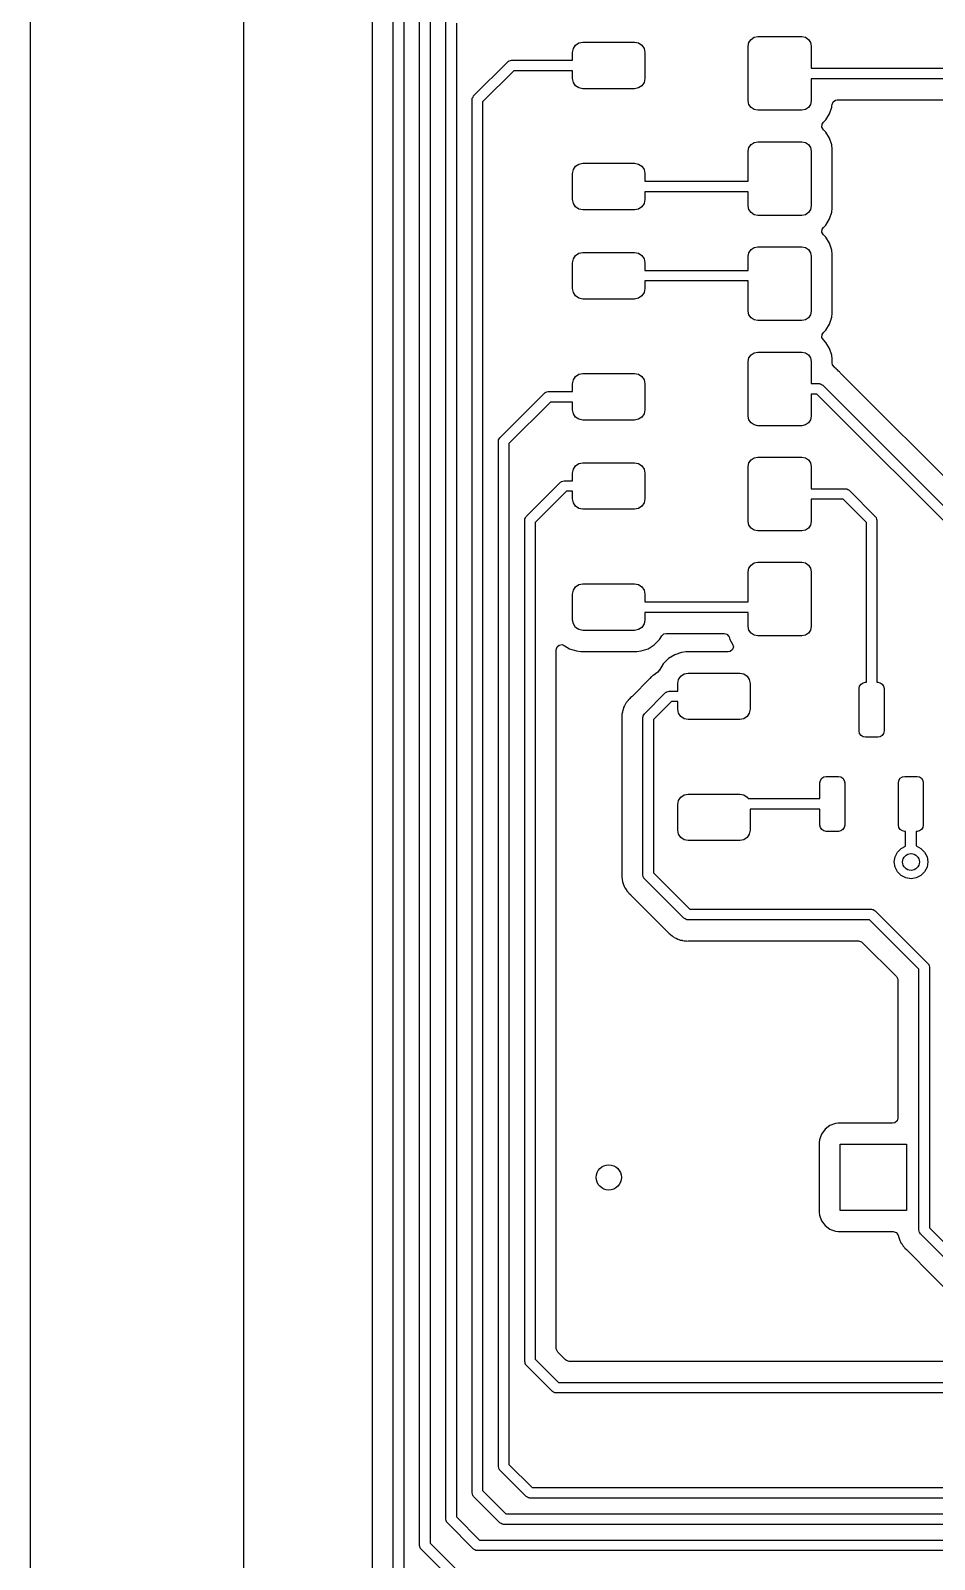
# Model space of a CAD drawing. Extents: x 7 to 11, y -4.75 to -1.25.
# Drawn here: x 7 to 7.86, y -3.963 to -2.509 of the extents above; entities that cross this region are included whole.
import ezdxf

# ---------------------------------------------------------------- set-up
doc = ezdxf.new("R2010")
doc.units = 0
doc.header["$MEASUREMENT"] = 0
doc.layers.add('BLACK', color=7, linetype='CONTINUOUS')

msp = doc.modelspace()

# ---------------------------------------------------------------- linework, layer by layer
at = {"layer": 'BLACK', "linetype": 'CONTINUOUS'}
for p, q in [((7, -4.55), (7, -1.45)), ((7.20297, -4.25), (7.20297, -1.65778)), ((7.32498, -2.3263), (7.32498, -3.97169)), ((7.345, -3.975), (7.345, -2.325)), ((7.355, -2.32707), (7.355, -3.97293)), ((7.37, -3.95), (7.37, -2.35)), ((7.38, -2.35207), (7.38, -3.94793)), ((7.395, -3.925), (7.395, -2.5)), ((7.405, -2.50207), (7.405, -3.92293)), ((7.68822, -2.51564), (7.69165, -2.51496)), ((7.69165, -2.51496), (7.73354, -2.51496)), ((7.73354, -2.51496), (7.73698, -2.51564)), ((7.51555, -2.53012), (7.5163, -2.52635)), ((7.51555, -2.53742), (7.51555, -2.53012)), ((7.5163, -2.52635), (7.51843, -2.52316)), ((7.51843, -2.52316), (7.52163, -2.52102)), ((7.52163, -2.52102), (7.52539, -2.52028)), ((7.52539, -2.52028), (7.57461, -2.52028)), ((7.57461, -2.52028), (7.57837, -2.52102)), ((7.57837, -2.52102), (7.58157, -2.52316)), ((7.58157, -2.52316), (7.5837, -2.52635)), ((7.5837, -2.52635), (7.58445, -2.53012)), ((7.58445, -2.53012), (7.58445, -2.55472)), ((7.68268, -2.52394), (7.68336, -2.5205)), ((7.68268, -2.57606), (7.68268, -2.52394)), ((7.68336, -2.5205), (7.68531, -2.51759)), ((7.68531, -2.51759), (7.68822, -2.51564)), ((7.73698, -2.51564), (7.73989, -2.51759)), ((7.73989, -2.51759), (7.74184, -2.5205)), ((7.74184, -2.5205), (7.74252, -2.52394)), ((7.74252, -2.52394), (7.74252, -2.545)), ((7.42146, -2.57146), (7.45404, -2.53889)), ((7.45404, -2.53889), (7.45476, -2.53835)), ((7.45476, -2.53835), (7.45488, -2.53822)), ((7.45488, -2.53822), (7.45498, -2.53818)), ((7.45498, -2.53818), (7.45518, -2.53803)), ((7.45518, -2.53803), (7.45639, -2.53777)), ((7.45639, -2.53777), (7.45758, -2.53742)), ((7.45758, -2.53742), (7.51555, -2.53742)), ((7.45965, -2.54742), (7.43, -2.57707)), ((7.51555, -2.54742), (7.45965, -2.54742)), ((7.51555, -2.55472), (7.51555, -2.54742)), ((7.5163, -2.55849), (7.51555, -2.55472)), ((7.51843, -2.56168), (7.5163, -2.55849)), ((7.5837, -2.55849), (7.58157, -2.56168)), ((7.58445, -2.55472), (7.5837, -2.55849)), ((7.74252, -2.545), (7.89793, -2.545)), ((7.9, -2.555), (7.74252, -2.555)), ((7.74252, -2.555), (7.74252, -2.57606)), ((7.42017, -2.57384), (7.4202, -2.57359)), ((7.4202, -2.57359), (7.42087, -2.57255)), ((7.42087, -2.57255), (7.42146, -2.57146)), ((7.52163, -2.56382), (7.51843, -2.56168)), ((7.52539, -2.56457), (7.52163, -2.56382)), ((7.57461, -2.56457), (7.52539, -2.56457)), ((7.57837, -2.56382), (7.57461, -2.56457)), ((7.58157, -2.56168), (7.57837, -2.56382)), ((7.42, -2.575), (7.42013, -2.57412)), ((7.42, -3.9), (7.42, -2.575)), ((7.42011, -2.57394), (7.42017, -2.57384)), ((7.42013, -2.57412), (7.42011, -2.57394)), ((7.43, -2.57707), (7.43, -3.89793)), ((7.68336, -2.5795), (7.68268, -2.57606)), ((7.68531, -2.58241), (7.68336, -2.5795)), ((7.68822, -2.58436), (7.68531, -2.58241)), ((7.69165, -2.58504), (7.68822, -2.58436)), ((7.73354, -2.58504), (7.69165, -2.58504)), ((7.73698, -2.58436), (7.73354, -2.58504)), ((7.73989, -2.58241), (7.73698, -2.58436)), ((7.74184, -2.5795), (7.73989, -2.58241)), ((7.74252, -2.57606), (7.74184, -2.5795)), ((7.76, -2.5884), (7.76213, -2.58197)), ((7.76213, -2.58197), (7.76225, -2.58086)), ((7.76225, -2.58086), (7.76239, -2.57948)), ((7.76239, -2.57948), (7.76344, -2.57689)), ((7.76344, -2.57689), (7.76573, -2.57528)), ((7.76573, -2.57528), (7.76732, -2.57502)), ((7.76732, -2.57502), (7.89669, -2.57502)), ((7.75278, -2.60105), (7.75298, -2.59827)), ((7.75412, -2.60351), (7.75278, -2.60105)), ((7.75298, -2.59827), (7.75412, -2.59649)), ((7.75412, -2.59649), (7.75644, -2.59417)), ((7.75644, -2.59417), (7.76, -2.5884)), ((7.75644, -2.59417), (7.75644, -2.59417)), ((7.68531, -2.61759), (7.68822, -2.61564)), ((7.68822, -2.61564), (7.69165, -2.61496)), ((7.69165, -2.61496), (7.73354, -2.61496)), ((7.73354, -2.61496), (7.73698, -2.61564)), ((7.73698, -2.61564), (7.73989, -2.61759)), ((7.75644, -2.60583), (7.75412, -2.60351)), ((7.76, -2.6116), (7.75644, -2.60583)), ((7.75644, -2.60583), (7.75644, -2.60583)), ((7.75644, -2.60583), (7.75644, -2.60583)), ((7.76213, -2.61803), (7.76, -2.6116)), ((7.68268, -2.62394), (7.68336, -2.6205)), ((7.68268, -2.65258), (7.68268, -2.62394)), ((7.68336, -2.6205), (7.68531, -2.61759)), ((7.73989, -2.61759), (7.74184, -2.6205)), ((7.74184, -2.6205), (7.74252, -2.62394)), ((7.74252, -2.62394), (7.74252, -2.67606)), ((7.76254, -2.622), (7.76213, -2.61803)), ((7.76254, -2.67799), (7.76254, -2.622)), ((7.51555, -2.64528), (7.5163, -2.64151)), ((7.51555, -2.66988), (7.51555, -2.64528)), ((7.5163, -2.64151), (7.51843, -2.63832)), ((7.51843, -2.63832), (7.52163, -2.63618)), ((7.52163, -2.63618), (7.52539, -2.63543)), ((7.52539, -2.63543), (7.57461, -2.63543)), ((7.57461, -2.63543), (7.57837, -2.63618)), ((7.57837, -2.63618), (7.58157, -2.63832)), ((7.58157, -2.63832), (7.5837, -2.64151)), ((7.5837, -2.64151), (7.58445, -2.64528)), ((7.58445, -2.64528), (7.58445, -2.65258)), ((7.58445, -2.65258), (7.68268, -2.65258)), ((7.5163, -2.67365), (7.51555, -2.66988)), ((7.51843, -2.67684), (7.5163, -2.67365)), ((7.5837, -2.67365), (7.58157, -2.67684)), ((7.58445, -2.66988), (7.5837, -2.67365)), ((7.68268, -2.66258), (7.58445, -2.66258)), ((7.58445, -2.66258), (7.58445, -2.66988)), ((7.68268, -2.67606), (7.68268, -2.66258)), ((7.52163, -2.67898), (7.51843, -2.67684)), ((7.52539, -2.67972), (7.52163, -2.67898)), ((7.57461, -2.67972), (7.52539, -2.67972)), ((7.57837, -2.67898), (7.57461, -2.67972)), ((7.58157, -2.67684), (7.57837, -2.67898)), ((7.68336, -2.6795), (7.68268, -2.67606)), ((7.68531, -2.68241), (7.68336, -2.6795)), ((7.68822, -2.68436), (7.68531, -2.68241)), ((7.69165, -2.68504), (7.68822, -2.68436)), ((7.73354, -2.68504), (7.69165, -2.68504)), ((7.73698, -2.68436), (7.73354, -2.68504)), ((7.73989, -2.68241), (7.73698, -2.68436)), ((7.74184, -2.6795), (7.73989, -2.68241)), ((7.74252, -2.67606), (7.74184, -2.6795)), ((7.75644, -2.69417), (7.76, -2.6884)), ((7.76, -2.6884), (7.76213, -2.68197)), ((7.76213, -2.68197), (7.76254, -2.678)), ((7.76254, -2.678), (7.76254, -2.67799)), ((7.75278, -2.70105), (7.75298, -2.69827)), ((7.75355, -2.70247), (7.75278, -2.70105)), ((7.75298, -2.69827), (7.75412, -2.69649)), ((7.75412, -2.70351), (7.75355, -2.70247)), ((7.75412, -2.69649), (7.75644, -2.69417)), ((7.75644, -2.70583), (7.75412, -2.70351)), ((7.68336, -2.7205), (7.68531, -2.71759)), ((7.68531, -2.71759), (7.68822, -2.71564)), ((7.68822, -2.71564), (7.69165, -2.71496)), ((7.69165, -2.71496), (7.73354, -2.71496)), ((7.73354, -2.71496), (7.73698, -2.71564)), ((7.73698, -2.71564), (7.73989, -2.71759)), ((7.73989, -2.71759), (7.74184, -2.7205)), ((7.76, -2.7116), (7.75644, -2.70583)), ((7.75644, -2.70583), (7.75644, -2.70583)), ((7.76213, -2.71803), (7.76, -2.7116)), ((7.76254, -2.722), (7.76213, -2.71803)), ((7.51555, -2.73012), (7.5163, -2.72635)), ((7.51555, -2.75472), (7.51555, -2.73012)), ((7.5163, -2.72635), (7.51843, -2.72316)), ((7.51843, -2.72316), (7.52163, -2.72102)), ((7.52163, -2.72102), (7.52539, -2.72028)), ((7.52539, -2.72028), (7.57461, -2.72028)), ((7.57461, -2.72028), (7.57837, -2.72102)), ((7.57837, -2.72102), (7.58157, -2.72316)), ((7.58157, -2.72316), (7.5837, -2.72635)), ((7.5837, -2.72635), (7.58445, -2.73012)), ((7.58445, -2.73012), (7.58445, -2.73742)), ((7.68268, -2.72394), (7.68336, -2.7205)), ((7.68268, -2.73742), (7.68268, -2.72394)), ((7.74184, -2.7205), (7.74252, -2.72394)), ((7.74252, -2.72394), (7.74252, -2.77606)), ((7.76254, -2.77799), (7.76254, -2.722)), ((7.58445, -2.73742), (7.68268, -2.73742)), ((7.68268, -2.74742), (7.58445, -2.74742)), ((7.58445, -2.74742), (7.58445, -2.75472)), ((7.68268, -2.77606), (7.68268, -2.74742)), ((7.5163, -2.75849), (7.51555, -2.75472)), ((7.51843, -2.76168), (7.5163, -2.75849)), ((7.52163, -2.76382), (7.51843, -2.76168)), ((7.58157, -2.76168), (7.57837, -2.76382)), ((7.5837, -2.75849), (7.58157, -2.76168)), ((7.58445, -2.75472), (7.5837, -2.75849)), ((7.52539, -2.76457), (7.52163, -2.76382)), ((7.57461, -2.76457), (7.52539, -2.76457)), ((7.57837, -2.76382), (7.57461, -2.76457)), ((7.68336, -2.7795), (7.68268, -2.77606)), ((7.74252, -2.77606), (7.74184, -2.7795)), ((7.68531, -2.78241), (7.68336, -2.7795)), ((7.68822, -2.78436), (7.68531, -2.78241)), ((7.69165, -2.78504), (7.68822, -2.78436)), ((7.73354, -2.78504), (7.69165, -2.78504)), ((7.73698, -2.78436), (7.73354, -2.78504)), ((7.73989, -2.78241), (7.73698, -2.78436)), ((7.74184, -2.7795), (7.73989, -2.78241)), ((7.75644, -2.79417), (7.76, -2.7884)), ((7.76, -2.7884), (7.76213, -2.78197)), ((7.76213, -2.78197), (7.76254, -2.778)), ((7.76254, -2.778), (7.76254, -2.77799)), ((7.75278, -2.80105), (7.75298, -2.79827)), ((7.75412, -2.80351), (7.75278, -2.80105)), ((7.75298, -2.79827), (7.75412, -2.79649)), ((7.75412, -2.79649), (7.75644, -2.79417)), ((7.75644, -2.80583), (7.75412, -2.80351)), ((7.75644, -2.79417), (7.75644, -2.79417)), ((7.76, -2.8116), (7.75644, -2.80583)), ((7.75644, -2.80583), (7.75644, -2.80583)), ((7.75644, -2.80583), (7.75644, -2.80583)), ((7.68268, -2.82394), (7.68336, -2.8205)), ((7.68336, -2.8205), (7.68531, -2.81759)), ((7.68531, -2.81759), (7.68822, -2.81564)), ((7.68822, -2.81564), (7.69165, -2.81496)), ((7.69165, -2.81496), (7.73354, -2.81496)), ((7.73354, -2.81496), (7.73698, -2.81564)), ((7.73698, -2.81564), (7.73989, -2.81759)), ((7.73989, -2.81759), (7.74184, -2.8205)), ((7.74184, -2.8205), (7.74252, -2.82394)), ((7.76213, -2.81803), (7.76, -2.8116)), ((7.76247, -2.82134), (7.76213, -2.81803)), ((7.52163, -2.83618), (7.52539, -2.83543)), ((7.52539, -2.83543), (7.57461, -2.83543)), ((7.57461, -2.83543), (7.57837, -2.83618)), ((7.68268, -2.87606), (7.68268, -2.82394)), ((7.74252, -2.82394), (7.74252, -2.845)), ((7.76254, -2.822), (7.76247, -2.82134)), ((7.76254, -2.82541), (7.76254, -2.822)), ((7.76288, -2.82721), (7.76254, -2.82541)), ((7.76458, -2.82942), (7.76288, -2.82721)), ((7.76482, -2.8296), (7.76458, -2.82942)), ((7.76618, -2.83087), (7.76482, -2.8296)), ((7.76636, -2.83103), (7.76618, -2.83087)), ((7.76658, -2.8312), (7.76636, -2.83103)), ((7.7674, -2.83202), (7.76658, -2.8312)), ((7.76658, -2.8312), (7.76658, -2.8312)), ((7.76741, -2.83203), (7.7674, -2.83202)), ((7.76861, -2.83315), (7.76741, -2.83203)), ((7.76943, -2.83393), (7.76861, -2.83315)), ((7.76963, -2.83417), (7.76943, -2.83393)), ((7.76964, -2.83416), (7.76963, -2.83417)), ((7.77003, -2.83465), (7.76964, -2.83416)), ((8.06191, -3.12653), (7.77003, -2.83465)), ((7.51555, -2.84528), (7.5163, -2.84151)), ((7.51555, -2.85258), (7.51555, -2.84528)), ((7.5163, -2.84151), (7.51843, -2.83832)), ((7.51843, -2.83832), (7.52163, -2.83618)), ((7.57837, -2.83618), (7.58157, -2.83832)), ((7.58157, -2.83832), (7.5837, -2.84151)), ((7.5837, -2.84151), (7.58445, -2.84528)), ((7.58445, -2.84528), (7.58445, -2.86988)), ((7.74252, -2.845), (7.75, -2.845)), ((7.75, -2.845), (7.75088, -2.84513)), ((7.75088, -2.84513), (7.75106, -2.84511)), ((7.75106, -2.84511), (7.75116, -2.84517)), ((7.75116, -2.84517), (7.75141, -2.8452)), ((7.75141, -2.8452), (7.75245, -2.84587)), ((7.75245, -2.84587), (7.75354, -2.84646)), ((7.75354, -2.84646), (8.05729, -3.15022)), ((7.44646, -2.89646), (7.48889, -2.85404)), ((7.49449, -2.86258), (7.455, -2.90207)), ((7.48889, -2.85404), (7.4896, -2.85351)), ((7.4896, -2.85351), (7.48972, -2.85337)), ((7.48972, -2.85337), (7.48982, -2.85334)), ((7.48982, -2.85334), (7.49003, -2.85319)), ((7.49003, -2.85319), (7.49123, -2.85293)), ((7.49123, -2.85293), (7.49242, -2.85258)), ((7.49242, -2.85258), (7.51555, -2.85258)), ((7.51555, -2.86258), (7.49449, -2.86258)), ((7.51555, -2.86988), (7.51555, -2.86258)), ((7.74793, -2.855), (7.74252, -2.855)), ((7.74252, -2.855), (7.74252, -2.87606)), ((8.05168, -3.15875), (7.74793, -2.855)), ((7.5163, -2.87365), (7.51555, -2.86988)), ((7.51843, -2.87684), (7.5163, -2.87365)), ((7.52163, -2.87898), (7.51843, -2.87684)), ((7.52539, -2.87972), (7.52163, -2.87898)), ((7.57837, -2.87898), (7.57461, -2.87972)), ((7.58157, -2.87684), (7.57837, -2.87898)), ((7.5837, -2.87365), (7.58157, -2.87684)), ((7.58445, -2.86988), (7.5837, -2.87365)), ((7.68336, -2.8795), (7.68268, -2.87606)), ((7.74252, -2.87606), (7.74184, -2.8795)), ((7.57461, -2.87972), (7.52539, -2.87972)), ((7.68531, -2.88241), (7.68336, -2.8795)), ((7.68822, -2.88436), (7.68531, -2.88241)), ((7.69165, -2.88504), (7.68822, -2.88436)), ((7.73354, -2.88504), (7.69165, -2.88504)), ((7.73698, -2.88436), (7.73354, -2.88504)), ((7.73989, -2.88241), (7.73698, -2.88436)), ((7.74184, -2.8795), (7.73989, -2.88241)), ((7.445, -2.9), (7.44513, -2.89912)), ((7.445, -3.875), (7.445, -2.9)), ((7.44511, -2.89894), (7.44517, -2.89884)), ((7.44513, -2.89912), (7.44511, -2.89894)), ((7.44517, -2.89884), (7.4452, -2.89859)), ((7.4452, -2.89859), (7.44587, -2.89755)), ((7.44587, -2.89755), (7.44646, -2.89646)), ((7.455, -2.90207), (7.455, -3.87293)), ((7.51843, -2.92316), (7.52163, -2.92102)), ((7.52163, -2.92102), (7.52539, -2.92028)), ((7.52539, -2.92028), (7.57461, -2.92028)), ((7.57461, -2.92028), (7.57837, -2.92102)), ((7.57837, -2.92102), (7.58157, -2.92316)), ((7.68268, -2.92394), (7.68336, -2.9205)), ((7.68336, -2.9205), (7.68531, -2.91759)), ((7.68531, -2.91759), (7.68822, -2.91564)), ((7.68822, -2.91564), (7.69165, -2.91496)), ((7.69165, -2.91496), (7.73354, -2.91496)), ((7.73354, -2.91496), (7.73698, -2.91564)), ((7.73698, -2.91564), (7.73989, -2.91759)), ((7.73989, -2.91759), (7.74184, -2.9205)), ((7.74184, -2.9205), (7.74252, -2.92394)), ((7.51555, -2.93012), (7.5163, -2.92635)), ((7.51555, -2.93742), (7.51555, -2.93012)), ((7.5163, -2.92635), (7.51843, -2.92316)), ((7.58157, -2.92316), (7.5837, -2.92635)), ((7.5837, -2.92635), (7.58445, -2.93012)), ((7.58445, -2.93012), (7.58445, -2.95472)), ((7.68268, -2.97606), (7.68268, -2.92394)), ((7.74252, -2.92394), (7.74252, -2.945)), ((7.47146, -2.97146), (7.50404, -2.93889)), ((7.50965, -2.94742), (7.48, -2.97707)), ((7.50404, -2.93889), (7.50476, -2.93835)), ((7.50476, -2.93835), (7.50488, -2.93822)), ((7.50488, -2.93822), (7.50498, -2.93818)), ((7.50498, -2.93818), (7.50518, -2.93803)), ((7.50518, -2.93803), (7.50639, -2.93777)), ((7.50639, -2.93777), (7.50758, -2.93742)), ((7.50758, -2.93742), (7.51555, -2.93742)), ((7.51555, -2.94742), (7.50965, -2.94742)), ((7.51555, -2.95472), (7.51555, -2.94742)), ((7.74252, -2.945), (7.775, -2.945)), ((7.775, -2.945), (7.77588, -2.94513)), ((7.77588, -2.94513), (7.77606, -2.94511)), ((7.77606, -2.94511), (7.77616, -2.94517)), ((7.77616, -2.94517), (7.77641, -2.9452)), ((7.77641, -2.9452), (7.77745, -2.94587)), ((7.77745, -2.94587), (7.77854, -2.94646)), ((7.77854, -2.94646), (7.80354, -2.97146)), ((7.5163, -2.95849), (7.51555, -2.95472)), ((7.51843, -2.96168), (7.5163, -2.95849)), ((7.52163, -2.96382), (7.51843, -2.96168)), ((7.52539, -2.96457), (7.52163, -2.96382)), ((7.57461, -2.96457), (7.52539, -2.96457)), ((7.57837, -2.96382), (7.57461, -2.96457)), ((7.58157, -2.96168), (7.57837, -2.96382)), ((7.5837, -2.95849), (7.58157, -2.96168)), ((7.58445, -2.95472), (7.5837, -2.95849)), ((7.77293, -2.955), (7.74252, -2.955)), ((7.74252, -2.955), (7.74252, -2.97606)), ((7.795, -2.97707), (7.77293, -2.955)), ((7.47, -2.975), (7.47013, -2.97412)), ((7.47, -3.775), (7.47, -2.975)), ((7.47011, -2.97394), (7.47017, -2.97384)), ((7.47013, -2.97412), (7.47011, -2.97394)), ((7.47017, -2.97384), (7.4702, -2.97359)), ((7.4702, -2.97359), (7.47087, -2.97255)), ((7.47087, -2.97255), (7.47146, -2.97146)), ((7.48, -2.97707), (7.48, -3.77293)), ((7.68336, -2.9795), (7.68268, -2.97606)), ((7.68531, -2.98241), (7.68336, -2.9795)), ((7.74184, -2.9795), (7.73989, -2.98241)), ((7.74252, -2.97606), (7.74184, -2.9795)), ((7.795, -3.12913), (7.795, -2.97707)), ((7.80354, -2.97146), (7.80407, -2.97218)), ((7.80407, -2.97218), (7.80421, -2.9723)), ((7.80421, -2.9723), (7.80424, -2.9724)), ((7.80424, -2.9724), (7.80439, -2.9726)), ((7.80439, -2.9726), (7.80465, -2.97381)), ((7.80465, -2.97381), (7.805, -2.975)), ((7.805, -2.975), (7.805, -3.12913)), ((7.68822, -2.98436), (7.68531, -2.98241)), ((7.69165, -2.98504), (7.68822, -2.98436)), ((7.73354, -2.98504), (7.69165, -2.98504)), ((7.73698, -2.98436), (7.73354, -2.98504)), ((7.73989, -2.98241), (7.73698, -2.98436)), ((7.68268, -3.02394), (7.68336, -3.0205)), ((7.68268, -3.05258), (7.68268, -3.02394)), ((7.68336, -3.0205), (7.68531, -3.01759)), ((7.68531, -3.01759), (7.68822, -3.01564)), ((7.68822, -3.01564), (7.69165, -3.01496)), ((7.69165, -3.01496), (7.73354, -3.01496)), ((7.73354, -3.01496), (7.73698, -3.01564)), ((7.73698, -3.01564), (7.73989, -3.01759)), ((7.73989, -3.01759), (7.74184, -3.0205)), ((7.74184, -3.0205), (7.74252, -3.02394)), ((7.74252, -3.02394), (7.74252, -3.07606)), ((7.5163, -3.04151), (7.51843, -3.03832)), ((7.51843, -3.03832), (7.52163, -3.03618)), ((7.52163, -3.03618), (7.52539, -3.03543)), ((7.52539, -3.03543), (7.57461, -3.03543)), ((7.57461, -3.03543), (7.57837, -3.03618)), ((7.57837, -3.03618), (7.58157, -3.03832)), ((7.58157, -3.03832), (7.5837, -3.04151)), ((7.51555, -3.04528), (7.5163, -3.04151)), ((7.51555, -3.06988), (7.51555, -3.04528)), ((7.5837, -3.04151), (7.58445, -3.04528)), ((7.58445, -3.04528), (7.58445, -3.05258)), ((7.58445, -3.05258), (7.68268, -3.05258)), ((7.68268, -3.06258), (7.58445, -3.06258)), ((7.58445, -3.06258), (7.58445, -3.06988)), ((7.68268, -3.07606), (7.68268, -3.06258)), ((7.5163, -3.07365), (7.51555, -3.06988)), ((7.51843, -3.07684), (7.5163, -3.07365)), ((7.52163, -3.07898), (7.51843, -3.07684)), ((7.52539, -3.07972), (7.52163, -3.07898)), ((7.57461, -3.07972), (7.52539, -3.07972)), ((7.57837, -3.07898), (7.57461, -3.07972)), ((7.58157, -3.07684), (7.57837, -3.07898)), ((7.5837, -3.07365), (7.58157, -3.07684)), ((7.58445, -3.06988), (7.5837, -3.07365)), ((7.60247, -3.08309), (7.60462, -3.0826)), ((7.60462, -3.0826), (7.65969, -3.0826)), ((7.65969, -3.0826), (7.66237, -3.08339)), ((7.68336, -3.0795), (7.68268, -3.07606)), ((7.68531, -3.08241), (7.68336, -3.0795)), ((7.68822, -3.08436), (7.68531, -3.08241)), ((7.73989, -3.08241), (7.73698, -3.08436)), ((7.74184, -3.0795), (7.73989, -3.08241)), ((7.74252, -3.07606), (7.74184, -3.0795)), ((7.50002, -3.09821), (7.50081, -3.09552)), ((7.50081, -3.09552), (7.50292, -3.09369)), ((7.50292, -3.09369), (7.50569, -3.09329)), ((7.50569, -3.09329), (7.50758, -3.09398)), ((7.50758, -3.09398), (7.51269, -3.09713)), ((7.51269, -3.09713), (7.51269, -3.09713)), ((7.51269, -3.09713), (7.51931, -3.09933)), ((7.58069, -3.09933), (7.58731, -3.09713)), ((7.58731, -3.09713), (7.59325, -3.09347)), ((7.59325, -3.09347), (7.59819, -3.08853)), ((7.59819, -3.08853), (7.6004, -3.08495)), ((7.6004, -3.08495), (7.60247, -3.08309)), ((7.66237, -3.08339), (7.6642, -3.0855)), ((7.6642, -3.0855), (7.6644, -3.086)), ((7.6644, -3.086), (7.6652, -3.0884)), ((7.6652, -3.0884), (7.6652, -3.0884)), ((7.6652, -3.0884), (7.6652, -3.0884)), ((7.6652, -3.0884), (7.66527, -3.08853)), ((7.66527, -3.08853), (7.66784, -3.09269)), ((7.66858, -3.09539), (7.66774, -3.09805)), ((7.66784, -3.09269), (7.66858, -3.09539)), ((7.69165, -3.08504), (7.68822, -3.08436)), ((7.73354, -3.08504), (7.69165, -3.08504)), ((7.73698, -3.08436), (7.73354, -3.08504)), ((7.50002, -3.76258), (7.50002, -3.09821)), ((7.51931, -3.09933), (7.5234, -3.09974)), ((7.5234, -3.09974), (7.5766, -3.09974)), ((7.5766, -3.09974), (7.58069, -3.09933)), ((7.60181, -3.11147), (7.59814, -3.11741)), ((7.60675, -3.10653), (7.60181, -3.11147)), ((7.60181, -3.11147), (7.60181, -3.11147)), ((7.61269, -3.10287), (7.60675, -3.10653)), ((7.60675, -3.10653), (7.60675, -3.10653)), ((7.61931, -3.10067), (7.61269, -3.10287)), ((7.6234, -3.10026), (7.61931, -3.10067)), ((7.66362, -3.10026), (7.6234, -3.10026)), ((7.6656, -3.09984), (7.66362, -3.10026)), ((7.66774, -3.09805), (7.6656, -3.09984)), ((7.58897, -3.12565), (7.57215, -3.14247)), ((7.58913, -3.12547), (7.58897, -3.12565)), ((7.59032, -3.12404), (7.58913, -3.12547)), ((7.59096, -3.12357), (7.59032, -3.12404)), ((7.59156, -3.12306), (7.59096, -3.12357)), ((7.59212, -3.12249), (7.59156, -3.12306)), ((7.59373, -3.12155), (7.59212, -3.12249)), ((7.59392, -3.12142), (7.59373, -3.12155)), ((7.59543, -3.12032), (7.59392, -3.12142)), ((7.5957, -3.12017), (7.59543, -3.12032)), ((7.59658, -3.11962), (7.59569, -3.12015)), ((7.59569, -3.12015), (7.5957, -3.12017)), ((7.59795, -3.11764), (7.59658, -3.11962)), ((7.59802, -3.11767), (7.59795, -3.11764)), ((7.59814, -3.11741), (7.59802, -3.11767)), ((7.6163, -3.12635), (7.61843, -3.12316)), ((7.61843, -3.12316), (7.62163, -3.12102)), ((7.62163, -3.12102), (7.62539, -3.12028)), ((7.62539, -3.12028), (7.67461, -3.12028)), ((7.67461, -3.12028), (7.67837, -3.12102)), ((7.67837, -3.12102), (7.68157, -3.12316)), ((7.68157, -3.12316), (7.6837, -3.12635)), ((7.58396, -3.15896), (7.60404, -3.13889)), ((7.60404, -3.13889), (7.60476, -3.13835)), ((7.60476, -3.13835), (7.60488, -3.13821)), ((7.60488, -3.13821), (7.60498, -3.13818)), ((7.60498, -3.13818), (7.60518, -3.13803)), ((7.60518, -3.13803), (7.60639, -3.13777)), ((7.60639, -3.13777), (7.60758, -3.13742)), ((7.60758, -3.13742), (7.61555, -3.13742)), ((7.61555, -3.13012), (7.6163, -3.12635)), ((7.61555, -3.13742), (7.61555, -3.13012)), ((7.6837, -3.12635), (7.68445, -3.13012)), ((7.68445, -3.13012), (7.68445, -3.15472)), ((7.78819, -3.13504), (7.78864, -3.13278)), ((7.78819, -3.17539), (7.78819, -3.13504)), ((7.78864, -3.13278), (7.78992, -3.13086)), ((7.78992, -3.13086), (7.79183, -3.12958)), ((7.79183, -3.12958), (7.79409, -3.12913)), ((7.79409, -3.12913), (7.795, -3.12913)), ((7.805, -3.12913), (7.80591, -3.12913)), ((7.80591, -3.12913), (7.80817, -3.12958)), ((7.80817, -3.12958), (7.81008, -3.13086)), ((7.81008, -3.13086), (7.81136, -3.13278)), ((7.81136, -3.13278), (7.81181, -3.13504)), ((7.81181, -3.13504), (7.81181, -3.17539)), ((7.5636, -3.15473), (7.56328, -3.15546)), ((7.56385, -3.15399), (7.5636, -3.15473)), ((7.56405, -3.15322), (7.56385, -3.15399)), ((7.56495, -3.15158), (7.56405, -3.15322)), ((7.56405, -3.15322), (7.56405, -3.15322)), ((7.56505, -3.15137), (7.56495, -3.15158)), ((7.56579, -3.14966), (7.56505, -3.15137)), ((7.56628, -3.14903), (7.56579, -3.14966)), ((7.56579, -3.14966), (7.56579, -3.14966)), ((7.56671, -3.14838), (7.56628, -3.14903)), ((7.5671, -3.14768), (7.56671, -3.14838)), ((7.56837, -3.14632), (7.5671, -3.14768)), ((7.5671, -3.14768), (7.5671, -3.14768)), ((7.56852, -3.14614), (7.56837, -3.14632)), ((7.56869, -3.14592), (7.56852, -3.14614)), ((7.5687, -3.14592), (7.56869, -3.14592)), ((7.56953, -3.14509), (7.5687, -3.14592)), ((7.57143, -3.14307), (7.56953, -3.14509)), ((7.57167, -3.14287), (7.57143, -3.14307)), ((7.57215, -3.14247), (7.57166, -3.14286)), ((7.57166, -3.14286), (7.57167, -3.14287)), ((7.60965, -3.14742), (7.5925, -3.16457)), ((7.61555, -3.14742), (7.60965, -3.14742)), ((7.61555, -3.15472), (7.61555, -3.14742)), ((7.6163, -3.15849), (7.61555, -3.15472)), ((7.68445, -3.15472), (7.6837, -3.15849)), ((7.56242, -3.16092), (7.56229, -3.16171)), ((7.56229, -3.16171), (7.56229, -3.16171)), ((7.56229, -3.16171), (7.56247, -3.16356)), ((7.56248, -3.16014), (7.56242, -3.16092)), ((7.56247, -3.16356), (7.56248, -3.1638)), ((7.56294, -3.15753), (7.56248, -3.15934)), ((7.56248, -3.15934), (7.56248, -3.16014)), ((7.56248, -3.1638), (7.56248, -3.30919)), ((7.56299, -3.15731), (7.56294, -3.15753)), ((7.56328, -3.15546), (7.56299, -3.15731)), ((7.56328, -3.15546), (7.56328, -3.15546)), ((7.5825, -3.1625), (7.58263, -3.16162)), ((7.5825, -3.3125), (7.5825, -3.1625)), ((7.58261, -3.16144), (7.58267, -3.16134)), ((7.58263, -3.16162), (7.58261, -3.16144)), ((7.58267, -3.16134), (7.5827, -3.16109)), ((7.5827, -3.16109), (7.58337, -3.16005)), ((7.58337, -3.16005), (7.58396, -3.15896)), ((7.5925, -3.16457), (7.5925, -3.31043)), ((7.61843, -3.16168), (7.6163, -3.15849)), ((7.62163, -3.16382), (7.61843, -3.16168)), ((7.62539, -3.16457), (7.62163, -3.16382)), ((7.67461, -3.16457), (7.62539, -3.16457)), ((7.67837, -3.16382), (7.67461, -3.16457)), ((7.68157, -3.16168), (7.67837, -3.16382)), ((7.6837, -3.15849), (7.68157, -3.16168)), ((7.78864, -3.17765), (7.78819, -3.17539)), ((7.78992, -3.17957), (7.78864, -3.17765)), ((7.79183, -3.18085), (7.78992, -3.17957)), ((7.79409, -3.1813), (7.79183, -3.18085)), ((7.80591, -3.1813), (7.79409, -3.1813)), ((7.80817, -3.18085), (7.80591, -3.1813)), ((7.81008, -3.17957), (7.80817, -3.18085)), ((7.81136, -3.17765), (7.81008, -3.17957)), ((7.81181, -3.17539), (7.81136, -3.17765)), ((7.75079, -3.22461), (7.75124, -3.22235)), ((7.75079, -3.23978), (7.75079, -3.22461)), ((7.75124, -3.22235), (7.75252, -3.22043)), ((7.75252, -3.22043), (7.75443, -3.21915)), ((7.75443, -3.21915), (7.75669, -3.2187)), ((7.75669, -3.2187), (7.7685, -3.2187)), ((7.7685, -3.2187), (7.77076, -3.21915)), ((7.77076, -3.21915), (7.77268, -3.22043)), ((7.77268, -3.22043), (7.77396, -3.22235)), ((7.77396, -3.22235), (7.77441, -3.22461)), ((7.77441, -3.22461), (7.77441, -3.26496)), ((7.82559, -3.22461), (7.82604, -3.22235)), ((7.82559, -3.26496), (7.82559, -3.22461)), ((7.82604, -3.22235), (7.82732, -3.22043)), ((7.82732, -3.22043), (7.82924, -3.21915)), ((7.82924, -3.21915), (7.8315, -3.2187)), ((7.8315, -3.2187), (7.84331, -3.2187)), ((7.84331, -3.2187), (7.84557, -3.21915)), ((7.84557, -3.21915), (7.84748, -3.22043)), ((7.84748, -3.22043), (7.84876, -3.22235)), ((7.84876, -3.22235), (7.84921, -3.22461)), ((7.84921, -3.22461), (7.84921, -3.26496)), ((7.61555, -3.24528), (7.6163, -3.24151)), ((7.6163, -3.24151), (7.61843, -3.23832)), ((7.61843, -3.23832), (7.62163, -3.23618)), ((7.62163, -3.23618), (7.62539, -3.23543)), ((7.62539, -3.23543), (7.67461, -3.23543)), ((7.67461, -3.23543), (7.67837, -3.23618)), ((7.67837, -3.23618), (7.68157, -3.23832)), ((7.68157, -3.23832), (7.68255, -3.23978)), ((7.68255, -3.23978), (7.75079, -3.23978)), ((7.61555, -3.26988), (7.61555, -3.24528)), ((7.75079, -3.24978), (7.68445, -3.24978)), ((7.68445, -3.24978), (7.68445, -3.26988)), ((7.75079, -3.26496), (7.75079, -3.24978)), ((7.6163, -3.27365), (7.61555, -3.26988)), ((7.68445, -3.26988), (7.6837, -3.27365)), ((7.75124, -3.26722), (7.75079, -3.26496)), ((7.75252, -3.26914), (7.75124, -3.26722)), ((7.75443, -3.27042), (7.75252, -3.26914)), ((7.75669, -3.27087), (7.75443, -3.27042)), ((7.7685, -3.27087), (7.75669, -3.27087)), ((7.77076, -3.27042), (7.7685, -3.27087)), ((7.77268, -3.26914), (7.77076, -3.27042)), ((7.77396, -3.26722), (7.77268, -3.26914)), ((7.77441, -3.26496), (7.77396, -3.26722)), ((7.82604, -3.26722), (7.82559, -3.26496)), ((7.82732, -3.26914), (7.82604, -3.26722)), ((7.82924, -3.27042), (7.82732, -3.26914)), ((7.8315, -3.27087), (7.82924, -3.27042)), ((7.8324, -3.27087), (7.8315, -3.27087)), ((7.8324, -3.28486), (7.8324, -3.27087)), ((7.84331, -3.27087), (7.8424, -3.27087)), ((7.8424, -3.27087), (7.8424, -3.28478)), ((7.84557, -3.27042), (7.84331, -3.27087)), ((7.84748, -3.26914), (7.84557, -3.27042)), ((7.84876, -3.26722), (7.84748, -3.26914)), ((7.84921, -3.26496), (7.84876, -3.26722)), ((7.61843, -3.27684), (7.6163, -3.27365)), ((7.62163, -3.27898), (7.61843, -3.27684)), ((7.62539, -3.27972), (7.62163, -3.27898)), ((7.67461, -3.27972), (7.62539, -3.27972)), ((7.67837, -3.27898), (7.67461, -3.27972)), ((7.68157, -3.27684), (7.67837, -3.27898)), ((7.6837, -3.27365), (7.68157, -3.27684)), ((7.8281, -3.28706), (7.8324, -3.28486)), ((7.8424, -3.28478), (7.84244, -3.28478)), ((7.84244, -3.28478), (7.8469, -3.28706)), ((7.8215, -3.3), (7.82228, -3.29506)), ((7.82228, -3.30494), (7.8215, -3.3)), ((7.82228, -3.29506), (7.82456, -3.2906)), ((7.82456, -3.2906), (7.8281, -3.28706)), ((7.8469, -3.28706), (7.85044, -3.2906)), ((7.85044, -3.2906), (7.85272, -3.29506)), ((7.85272, -3.29506), (7.8535, -3.3)), ((7.8535, -3.3), (7.85272, -3.30494)), ((7.56242, -3.30982), (7.56239, -3.31013)), ((7.56239, -3.31013), (7.56239, -3.31013)), ((7.56239, -3.31013), (7.56248, -3.31289)), ((7.56248, -3.30919), (7.56241, -3.30981)), ((7.56241, -3.30981), (7.56242, -3.30982)), ((7.56248, -3.31289), (7.56248, -3.31407)), ((7.56248, -3.31407), (7.56248, -3.31407)), ((7.56248, -3.31407), (7.56248, -3.31407)), ((7.56248, -3.31407), (7.56252, -3.31435)), ((7.56252, -3.31435), (7.56253, -3.31458)), ((7.56253, -3.31458), (7.56259, -3.31644)), ((7.58285, -3.31369), (7.5825, -3.3125)), ((7.58311, -3.3149), (7.58285, -3.31369)), ((7.58326, -3.3151), (7.58311, -3.3149)), ((7.58329, -3.3152), (7.58326, -3.3151)), ((7.58343, -3.31532), (7.58329, -3.3152)), ((7.58396, -3.31604), (7.58343, -3.31532)), ((7.5925, -3.31043), (7.62707, -3.345)), ((7.82456, -3.3094), (7.82228, -3.30494)), ((7.8281, -3.31294), (7.82456, -3.3094)), ((7.83256, -3.31522), (7.8281, -3.31294)), ((7.8375, -3.316), (7.83256, -3.31522)), ((7.84244, -3.31522), (7.8375, -3.316)), ((7.8469, -3.31294), (7.84244, -3.31522)), ((7.85044, -3.3094), (7.8469, -3.31294)), ((7.85272, -3.30494), (7.85044, -3.3094)), ((7.56259, -3.31644), (7.56259, -3.31645)), ((7.56259, -3.31645), (7.56282, -3.31721)), ((7.56282, -3.31721), (7.56297, -3.31798)), ((7.56297, -3.31798), (7.56307, -3.31877)), ((7.56307, -3.31877), (7.56307, -3.31877)), ((7.56307, -3.31877), (7.56376, -3.3205)), ((7.56376, -3.3205), (7.56384, -3.32073)), ((7.56384, -3.32073), (7.56436, -3.32252)), ((7.56436, -3.32252), (7.56436, -3.32252)), ((7.56436, -3.32252), (7.56476, -3.32321)), ((7.56476, -3.32321), (7.56511, -3.3239)), ((7.56511, -3.3239), (7.5654, -3.32465)), ((7.5654, -3.32465), (7.5665, -3.32616)), ((7.5665, -3.32616), (7.56662, -3.32635)), ((7.56662, -3.32635), (7.56674, -3.32655)), ((7.56674, -3.32655), (7.56757, -3.32796)), ((7.56757, -3.32796), (7.56814, -3.32852)), ((7.56814, -3.32852), (7.56865, -3.32911)), ((7.56865, -3.32911), (7.56912, -3.32976)), ((7.56912, -3.32976), (7.56912, -3.32976)), ((7.56912, -3.32976), (7.57055, -3.33095)), ((7.62146, -3.35354), (7.58396, -3.31604)), ((7.57055, -3.33095), (7.57073, -3.33111)), ((7.57073, -3.33111), (7.60474, -3.36512)), ((7.62255, -3.35413), (7.62146, -3.35354)), ((7.62359, -3.3548), (7.62255, -3.35413)), ((7.62384, -3.35483), (7.62359, -3.3548)), ((7.62394, -3.35489), (7.62384, -3.35483)), ((7.62412, -3.35487), (7.62394, -3.35489)), ((7.625, -3.355), (7.62412, -3.35487)), ((7.79793, -3.355), (7.625, -3.355)), ((7.62707, -3.345), (7.8, -3.345)), ((7.845, -3.40207), (7.79793, -3.355)), ((7.8, -3.345), (7.80088, -3.34513)), ((7.80088, -3.34513), (7.80106, -3.34511)), ((7.80106, -3.34511), (7.80116, -3.34517)), ((7.80116, -3.34517), (7.80141, -3.3452)), ((7.80141, -3.3452), (7.80245, -3.34587)), ((7.80245, -3.34587), (7.80354, -3.34646)), ((7.80354, -3.34646), (7.85354, -3.39646)), ((7.60474, -3.36512), (7.60497, -3.36535)), ((7.60497, -3.36535), (7.60536, -3.36584)), ((7.60536, -3.36584), (7.60537, -3.36583)), ((7.60537, -3.36583), (7.60557, -3.36607)), ((7.60557, -3.36607), (7.60759, -3.36797)), ((7.60759, -3.36797), (7.60842, -3.3688)), ((7.60842, -3.3688), (7.60842, -3.3688)), ((7.60842, -3.3688), (7.60864, -3.36897)), ((7.60864, -3.36897), (7.60882, -3.36913)), ((7.60882, -3.36913), (7.61018, -3.3704)), ((7.61018, -3.3704), (7.61088, -3.37079)), ((7.61088, -3.37079), (7.61153, -3.37122)), ((7.61153, -3.37122), (7.61216, -3.37171)), ((7.61216, -3.37171), (7.61387, -3.37245)), ((7.61387, -3.37245), (7.61408, -3.37255)), ((7.61408, -3.37255), (7.61572, -3.37345)), ((7.61572, -3.37345), (7.61572, -3.37345)), ((7.61572, -3.37345), (7.61572, -3.37345)), ((7.61572, -3.37345), (7.61649, -3.37365)), ((7.61649, -3.37365), (7.61723, -3.3739)), ((7.61723, -3.3739), (7.61796, -3.37422)), ((7.61796, -3.37422), (7.61796, -3.37422)), ((7.61796, -3.37422), (7.61796, -3.37422)), ((7.61796, -3.37422), (7.61915, -3.37441)), ((7.61915, -3.37441), (7.61981, -3.37451)), ((7.61981, -3.37451), (7.62003, -3.37456)), ((7.62003, -3.37456), (7.62184, -3.37502)), ((7.62184, -3.37502), (7.62264, -3.37502)), ((7.62264, -3.37502), (7.62342, -3.37508)), ((7.62342, -3.37508), (7.62421, -3.37521)), ((7.62421, -3.37521), (7.62555, -3.37508)), ((7.62555, -3.37508), (7.62606, -3.37503)), ((7.62606, -3.37503), (7.6263, -3.37502)), ((7.6263, -3.37502), (7.78758, -3.37502)), ((7.78758, -3.37502), (7.79026, -3.37581)), ((7.79026, -3.37581), (7.79109, -3.37647)), ((7.79109, -3.37647), (7.82353, -3.40891)), ((7.845, -3.65), (7.845, -3.40207)), ((7.85354, -3.39646), (7.85407, -3.39718)), ((7.85407, -3.39718), (7.85421, -3.3973)), ((7.85421, -3.3973), (7.85424, -3.3974)), ((7.85424, -3.3974), (7.85439, -3.3976)), ((7.85439, -3.3976), (7.85465, -3.39881)), ((7.85465, -3.39881), (7.855, -3.4)), ((7.855, -3.4), (7.855, -3.64793)), ((7.82353, -3.40891), (7.82487, -3.41136)), ((7.82487, -3.41136), (7.82498, -3.41242)), ((7.82498, -3.41242), (7.82498, -3.54352)), ((7.82419, -3.54621), (7.82208, -3.54804)), ((7.82498, -3.54352), (7.82419, -3.54621)), ((7.75233, -3.55881), (7.75032, -3.5642)), ((7.75578, -3.5542), (7.75233, -3.55881)), ((7.75233, -3.55881), (7.75233, -3.55881)), ((7.76039, -3.55075), (7.75578, -3.5542)), ((7.76578, -3.54874), (7.76039, -3.55075)), ((7.76039, -3.55075), (7.76039, -3.55075)), ((7.76816, -3.54848), (7.76578, -3.54874)), ((7.76578, -3.54874), (7.76578, -3.54874)), ((7.82002, -3.54848), (7.76816, -3.54848)), ((7.82208, -3.54804), (7.82002, -3.54848)), ((7.75032, -3.5642), (7.75006, -3.56659)), ((7.75006, -3.56659), (7.75006, -3.63341)), ((7.75032, -3.5642), (7.75032, -3.5642)), ((7.77008, -3.6315), (7.77008, -3.5685)), ((7.77008, -3.5685), (7.83307, -3.5685)), ((7.83307, -3.5685), (7.83307, -3.6315)), ((7.75006, -3.63341), (7.75032, -3.6358)), ((7.83307, -3.6315), (7.77008, -3.6315)), ((7.75032, -3.6358), (7.75032, -3.6358)), ((7.75032, -3.6358), (7.75233, -3.64119)), ((7.75233, -3.64119), (7.75233, -3.64119)), ((7.75233, -3.64119), (7.75578, -3.6458)), ((7.75578, -3.6458), (7.76039, -3.64925)), ((7.76039, -3.64925), (7.76039, -3.64925)), ((7.76039, -3.64925), (7.76039, -3.64925)), ((7.76039, -3.64925), (7.76195, -3.64983)), ((7.855, -3.64793), (7.90207, -3.695)), ((7.76195, -3.64983), (7.76578, -3.65126)), ((7.76578, -3.65126), (7.76578, -3.65126)), ((7.76578, -3.65126), (7.76816, -3.65152)), ((7.76816, -3.65152), (7.76816, -3.65152)), ((7.76816, -3.65152), (7.76816, -3.65152)), ((7.76816, -3.65152), (7.8206, -3.65152)), ((7.8206, -3.65152), (7.82328, -3.6523)), ((7.82328, -3.6523), (7.82511, -3.65442)), ((7.82511, -3.65442), (7.82552, -3.65585)), ((7.82552, -3.65585), (7.82557, -3.65627)), ((7.82557, -3.65627), (7.82557, -3.65627)), ((7.82557, -3.65627), (7.82626, -3.658)), ((7.82626, -3.658), (7.82634, -3.65823)), ((7.82634, -3.65823), (7.82686, -3.66002)), ((7.82686, -3.66002), (7.82686, -3.66002)), ((7.82686, -3.66002), (7.82726, -3.66071)), ((7.82726, -3.66071), (7.82761, -3.6614)), ((7.82761, -3.6614), (7.8279, -3.66215)), ((7.8279, -3.66215), (7.829, -3.66366)), ((7.829, -3.66366), (7.82912, -3.66385)), ((7.82912, -3.66385), (7.8293, -3.66414)), ((7.8293, -3.66414), (7.83007, -3.66546)), ((7.84535, -3.65119), (7.845, -3.65)), ((7.84561, -3.6524), (7.84535, -3.65119)), ((7.84576, -3.6526), (7.84561, -3.6524)), ((7.84579, -3.6527), (7.84576, -3.6526)), ((7.84593, -3.65282), (7.84579, -3.6527)), ((7.84646, -3.65354), (7.84593, -3.65282)), ((7.89646, -3.70354), (7.84646, -3.65354)), ((7.83007, -3.66546), (7.83064, -3.66602)), ((7.83064, -3.66602), (7.83115, -3.66661)), ((7.83115, -3.66661), (7.83162, -3.66726)), ((7.83162, -3.66726), (7.83162, -3.66726)), ((7.83162, -3.66726), (7.83305, -3.66845)), ((7.83305, -3.66845), (7.83323, -3.66861)), ((7.83323, -3.66861), (7.85904, -3.69443)), ((7.85904, -3.69443), (7.87997, -3.71535)), ((7.50013, -3.76364), (7.50002, -3.76258)), ((7.50147, -3.76609), (7.50013, -3.76364)), ((7.50891, -3.77353), (7.50147, -3.76609)), ((7.47035, -3.77619), (7.47, -3.775)), ((7.47061, -3.7774), (7.47035, -3.77619)), ((7.47076, -3.7776), (7.47061, -3.7774)), ((7.47079, -3.7777), (7.47076, -3.7776)), ((7.47093, -3.77782), (7.47079, -3.7777)), ((7.47146, -3.77854), (7.47093, -3.77782)), ((7.49646, -3.80354), (7.47146, -3.77854)), ((7.48, -3.77293), (7.50207, -3.795)), ((7.50974, -3.77419), (7.50891, -3.77353)), ((7.51242, -3.77498), (7.50974, -3.77419)), ((8.21729, -3.77498), (7.51242, -3.77498)), ((7.50207, -3.795), (8.2374, -3.795)), ((7.49755, -3.80413), (7.49646, -3.80354)), ((7.49859, -3.8048), (7.49755, -3.80413)), ((7.49884, -3.80483), (7.49859, -3.8048)), ((7.49894, -3.80489), (7.49884, -3.80483)), ((7.49912, -3.80487), (7.49894, -3.80489)), ((7.5, -3.805), (7.49912, -3.80487)), ((8.2374, -3.805), (7.5, -3.805)), ((7.44535, -3.87619), (7.445, -3.875)), ((7.44561, -3.8774), (7.44535, -3.87619)), ((7.44576, -3.8776), (7.44561, -3.8774)), ((7.44579, -3.8777), (7.44576, -3.8776)), ((7.44593, -3.87782), (7.44579, -3.8777)), ((7.44646, -3.87854), (7.44593, -3.87782)), ((7.47146, -3.90354), (7.44646, -3.87854)), ((7.455, -3.87293), (7.47707, -3.895)), ((7.47707, -3.895), (8.79793, -3.895)), ((7.42035, -3.90119), (7.42, -3.9)), ((7.42061, -3.9024), (7.42035, -3.90119)), ((7.42076, -3.9026), (7.42061, -3.9024)), ((7.42079, -3.9027), (7.42076, -3.9026)), ((7.42093, -3.90282), (7.42079, -3.9027)), ((7.42146, -3.90354), (7.42093, -3.90282)), ((7.44646, -3.92854), (7.42146, -3.90354)), ((7.43, -3.89793), (7.45207, -3.92)), ((7.47255, -3.90413), (7.47146, -3.90354)), ((7.47359, -3.9048), (7.47255, -3.90413)), ((7.47384, -3.90483), (7.47359, -3.9048)), ((7.47394, -3.90489), (7.47384, -3.90483)), ((7.47412, -3.90487), (7.47394, -3.90489)), ((7.475, -3.905), (7.47412, -3.90487)), ((8.8, -3.905), (7.475, -3.905)), ((7.39535, -3.92619), (7.395, -3.925)), ((7.405, -3.92293), (7.42707, -3.945)), ((7.45207, -3.92), (9.37293, -3.92)), ((7.39561, -3.9274), (7.39535, -3.92619)), ((7.39576, -3.9276), (7.39561, -3.9274)), ((7.39579, -3.9277), (7.39576, -3.9276)), ((7.39593, -3.92782), (7.39579, -3.9277)), ((7.39646, -3.92854), (7.39593, -3.92782)), ((7.42146, -3.95354), (7.39646, -3.92854)), ((7.44755, -3.92913), (7.44646, -3.92854)), ((7.44859, -3.9298), (7.44755, -3.92913)), ((7.44884, -3.92983), (7.44859, -3.9298)), ((7.44894, -3.92989), (7.44884, -3.92983)), ((7.44912, -3.92987), (7.44894, -3.92989)), ((7.45, -3.93), (7.44912, -3.92987)), ((9.375, -3.93), (7.45, -3.93)), ((7.37035, -3.95119), (7.37, -3.95)), ((7.37061, -3.9524), (7.37035, -3.95119)), ((7.37076, -3.9526), (7.37061, -3.9524)), ((7.37079, -3.9527), (7.37076, -3.9526)), ((7.37093, -3.95282), (7.37079, -3.9527)), ((7.37146, -3.95354), (7.37093, -3.95282)), ((7.42146, -4.00354), (7.37146, -3.95354)), ((7.38, -3.94793), (7.42707, -3.995)), ((7.42255, -3.95413), (7.42146, -3.95354)), ((7.42359, -3.9548), (7.42255, -3.95413)), ((7.42384, -3.95483), (7.42359, -3.9548)), ((7.42394, -3.95489), (7.42384, -3.95483)), ((7.42412, -3.95487), (7.42394, -3.95489)), ((7.425, -3.955), (7.42412, -3.95487)), ((9.95, -3.955), (7.425, -3.955)), ((7.42707, -3.945), (9.94793, -3.945))]:
    msp.add_line(p, q, dxfattribs=at)
at = {"layer": 'BLACK'}
for centre, radius in [((7.8375, -3.3), 0.008), ((7.55, -3.6), 0.012)]:
    msp.add_circle(centre, radius, dxfattribs=at)

doc.saveas('drawing.dxf')
